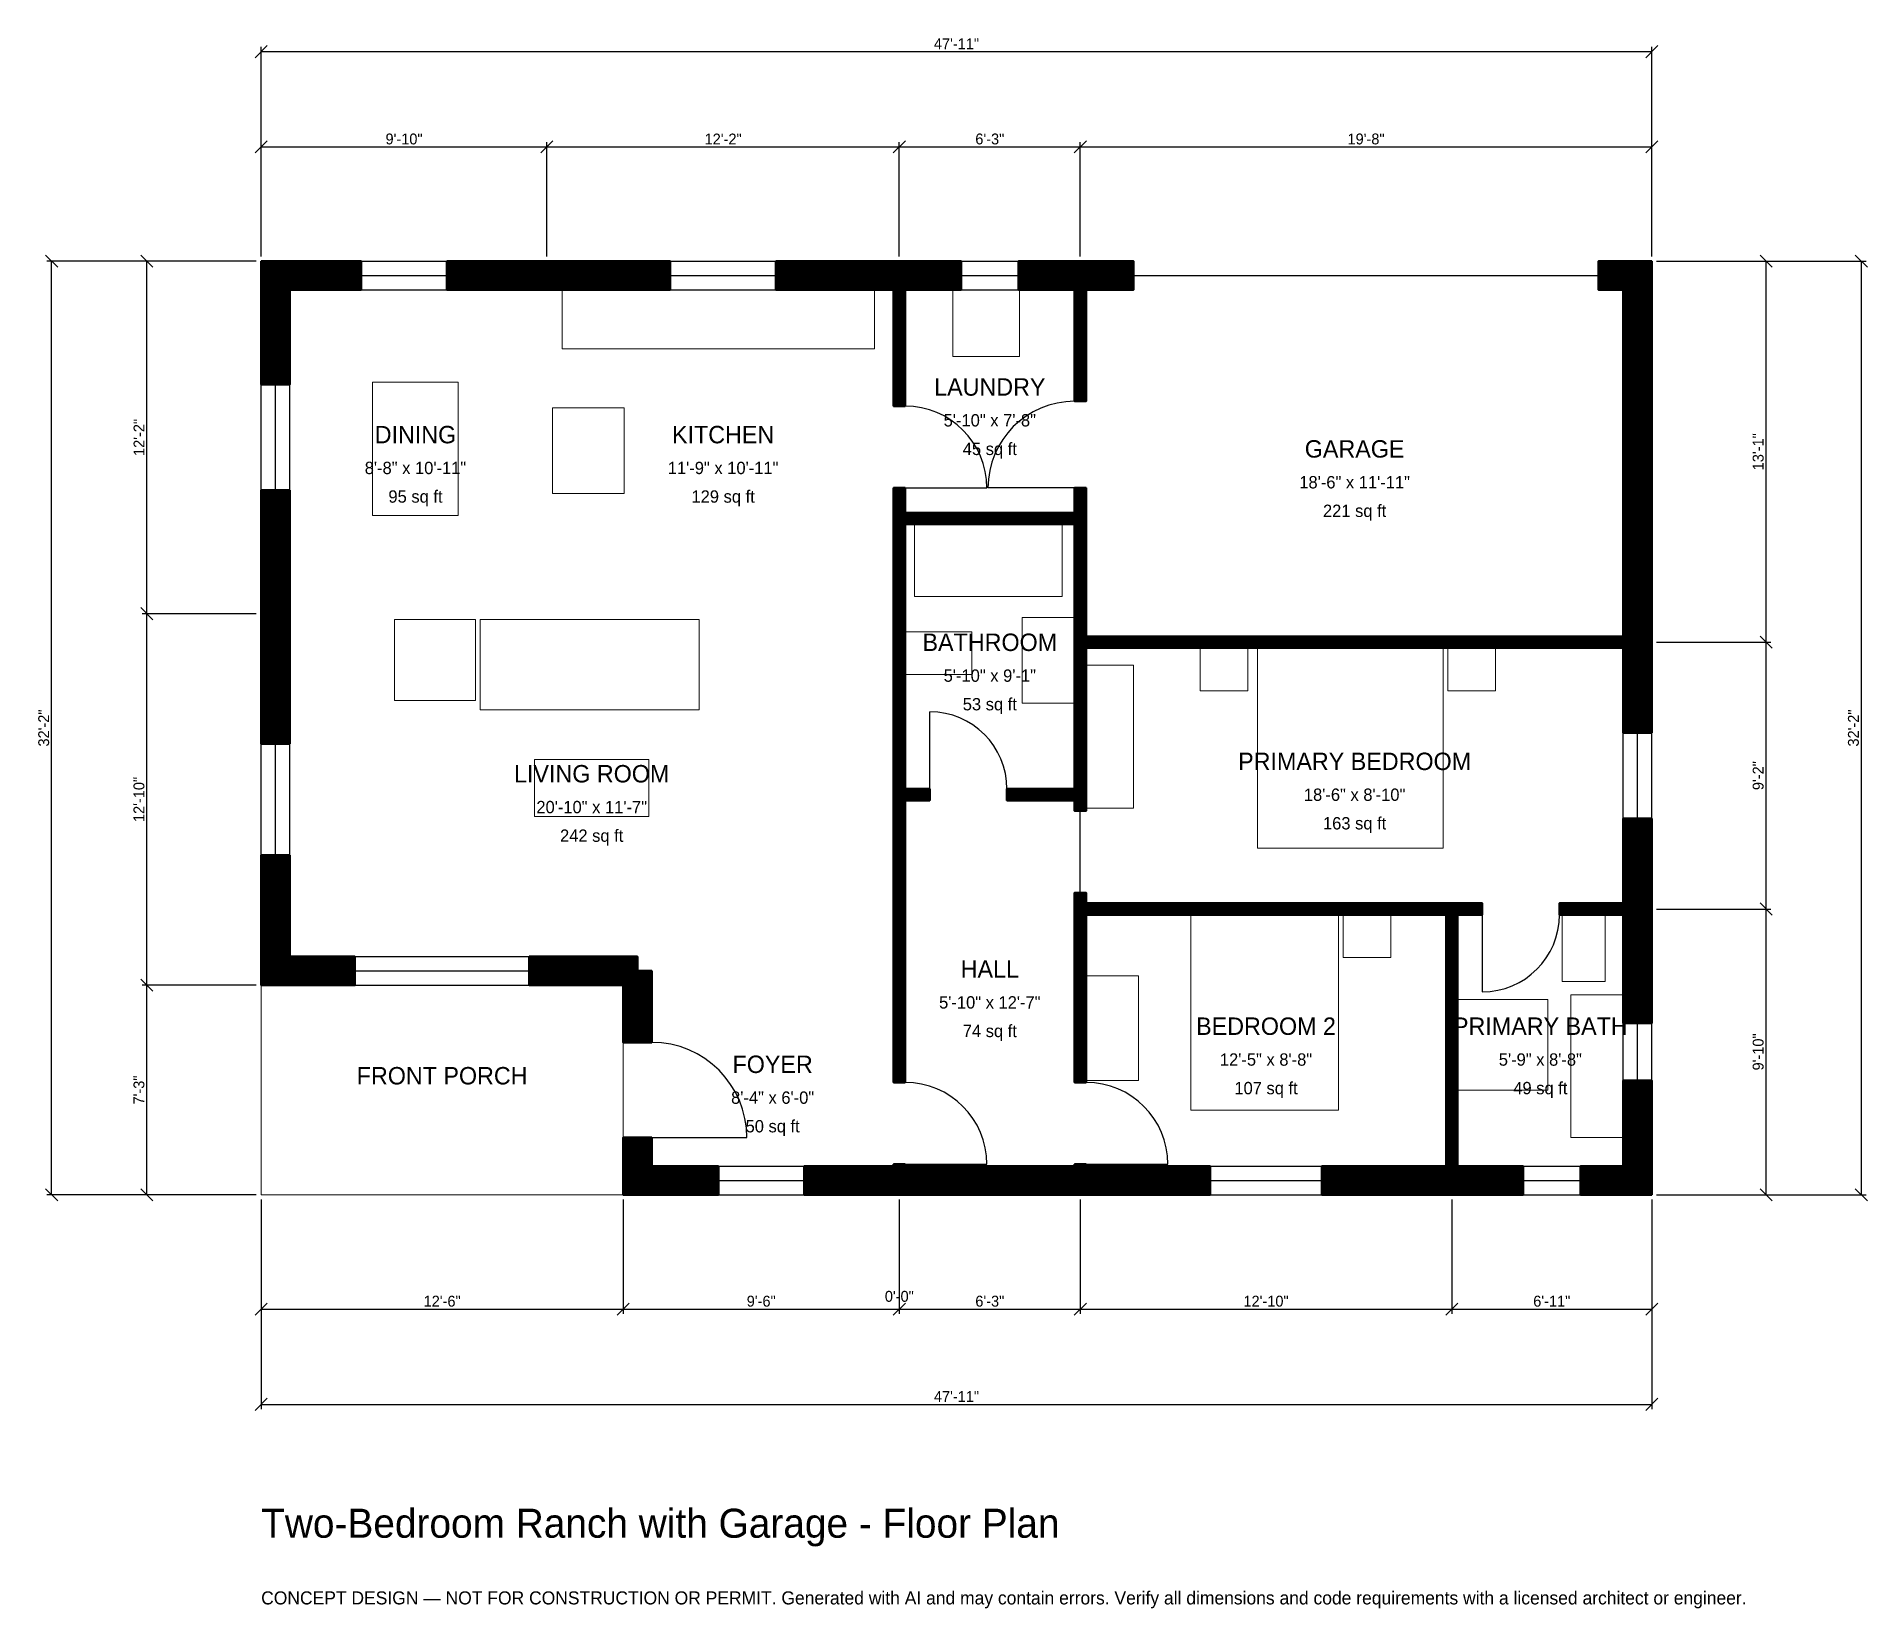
# Model space of a CAD drawing. Header units: inches. Extents: x -93 to 664, y -171 to 479.
import ezdxf
from ezdxf.enums import TextEntityAlignment as Align

# ---------------------------------------------------------------- set-up
doc = ezdxf.new("R2010")
doc.units = ezdxf.units.IN
doc.header["$MEASUREMENT"] = 0
doc.linetypes.add('DASHED', pattern=[0.6, 0.5, -0.1])
for name, color, linetype, lineweight in [('A-ANNO-DIMS', 1, 'Continuous', 13), ('A-ANNO-TEXT', 7, 'Continuous', 18), ('A-AREA-IDEN', 7, 'Continuous', 18), ('A-DOOR', 2, 'Continuous', 25), ('A-FLOR-FIXT', 9, 'Continuous', 13), ('A-FURN', 9, 'Continuous', 13), ('A-GLAZ', 4, 'Continuous', 25), ('A-SITE-PAVE', 8, 'Continuous', 13), ('A-WALL', 7, 'Continuous', 50), ('A-WALL-PATT', 8, 'Continuous', 13)]:
    doc.layers.add(name, color=color, linetype=linetype, lineweight=lineweight)
doc.dimstyles.new('PLAN', dxfattribs={"dimtxt": 4.5, "dimasz": 3, "dimexe": 2, "dimexo": 2, "dimgap": 1, "dimtad": 1, "dimdec": 0, "dimlunit": 4, "dimtsz": 2.5, "dimcen": 2.5, "dimclrd": 1, "dimclre": 1, "dimazin": 3, "dimtfac": 1, "dimtmove": 0, "dimatfit": 3})

msp = doc.modelspace()

# ---------------------------------------------------------------- hatches: boundary and pattern name
at = {"layer": 'A-WALL-PATT'}
h = msp.add_hatch(dxfattribs=at)
h.set_pattern_fill('ANSI31', color=8, scale=0.8)
h.paths.add_polyline_path([(336.2205, 0), (336.2205, 0), (332.6772, 0), (269.685, 0), (266.1417, 0), (266.1417, 0), (261.4173, 0), (261.4173, 0), (257.874, 0), (224.4094, 0), (224.4094, 11.811), (257.874, 11.811), (261.4173, 11.811), (261.4173, 12.5984), (266.1417, 12.5984), (266.1417, 11.811), (269.685, 11.811), (332.6772, 11.811), (336.2205, 11.811), (336.2205, 12.5984), (340.9449, 12.5984), (340.9449, 11.811), (344.4882, 11.811), (392.3228, 11.811), (392.3228, 0), (344.4882, 0), (340.9449, 0), (340.9449, 0), (336.2205, 0)])
h.paths.add_polyline_path([(161.4173, 0), (161.4173, 0), (149.6063, 0), (149.6063, 0), (149.6063, 0), (149.6063, 11.811), (149.6063, 11.811), (149.6063, 23.622), (161.4173, 23.622), (161.4173, 11.811), (188.9764, 11.811), (188.9764, 0), (161.4173, 0)])
h.paths.add_polyline_path([(149.6063, 86.6142), (110.8268, 86.6142), (110.8268, 98.4252), (155.5118, 98.4252), (155.5118, 92.5197), (161.4173, 92.5197), (161.4173, 62.9921), (149.6063, 62.9921), (149.6063, 86.6142)])
h.paths.add_polyline_path([(11.811, 86.6142), (11.811, 86.6141), (0, 86.6141), (0, 86.6141), (0, 86.6142), (0, 86.6142), (0, 98.4252), (0, 98.4252), (0, 140.3543), (11.811, 140.3543), (11.811, 98.4252), (38.7795, 98.4252), (38.7795, 86.6142), (11.811, 86.6142)])
h.paths.add_polyline_path([(0, 234.252), (0, 246.063), (0, 291.1417), (11.811, 291.1417), (11.811, 246.063), (11.811, 234.252), (11.811, 186.4173), (0, 186.4173), (0, 234.252)])
h.paths.add_polyline_path([(0, 374.0157), (0, 374.0157), (0, 385.8268), (0, 385.8268), (0, 385.8268), (0, 385.8268), (11.811, 385.8268), (11.811, 385.8268), (41.3386, 385.8268), (41.3386, 374.0157), (11.811, 374.0157), (11.811, 334.8425), (0, 334.8425), (0, 374.0157)])
h.paths.add_polyline_path([(112.2047, 385.8268), (124.0157, 385.8268), (169.0945, 385.8268), (169.0945, 374.0157), (124.0157, 374.0157), (112.2047, 374.0157), (76.7717, 374.0157), (76.7717, 385.8268), (112.2047, 385.8268)])
h.paths.add_polyline_path([(257.874, 385.8268), (261.4173, 385.8268), (261.4173, 385.8268), (266.1417, 385.8268), (266.1417, 385.8268), (269.685, 385.8268), (289.3701, 385.8268), (289.3701, 374.0157), (269.685, 374.0157), (266.1417, 374.0157), (266.1417, 325.9843), (261.4173, 325.9843), (261.4173, 374.0157), (257.874, 374.0157), (212.7953, 374.0157), (212.7953, 385.8268), (257.874, 385.8268)])
h.paths.add_polyline_path([(332.6772, 385.8268), (336.2205, 385.8268), (336.2205, 385.8268), (340.9449, 385.8268), (340.9449, 385.8268), (344.4882, 385.8268), (360.6299, 385.8268), (360.6299, 374.0157), (344.4882, 374.0157), (340.9449, 374.0157), (340.9449, 327.9528), (336.2205, 327.9528), (336.2205, 374.0157), (332.6772, 374.0157), (312.9921, 374.0157), (312.9921, 385.8268), (332.6772, 385.8268)])
h.paths.add_polyline_path([(562.9921, 385.8268), (562.9921, 385.8268), (574.8031, 385.8268), (574.8031, 385.8268), (574.8032, 385.8268), (574.8032, 374.0157), (574.8031, 374.0157), (574.8031, 234.252), (574.8031, 230.7087), (574.8032, 230.7087), (574.8032, 225.9843), (574.8031, 225.9843), (574.8031, 222.4409), (574.8031, 190.9449), (562.9921, 190.9449), (562.9921, 222.4409), (562.9921, 225.9843), (340.9449, 225.9843), (340.9449, 167.7165), (340.9449, 162.9921), (340.9449, 158.6614), (336.2205, 158.6614), (336.2205, 162.9921), (308.2677, 162.9921), (308.2677, 167.7165), (336.2205, 167.7165), (336.2205, 225.9843), (336.2205, 230.7087), (336.2205, 277.1654), (266.1417, 277.1654), (266.1417, 242.5197), (266.1417, 237.7953), (266.1417, 167.7165), (276.378, 167.7165), (276.378, 162.9921), (266.1417, 162.9921), (266.1417, 84.252), (266.1417, 84.252), (266.1417, 46.4567), (261.4173, 46.4567), (261.4173, 88.9764), (261.4173, 88.9764), (261.4173, 162.9921), (261.4173, 167.7165), (261.4173, 237.7953), (261.4173, 242.5197), (261.4173, 277.1654), (261.4173, 281.8898), (261.4173, 292.126), (266.1417, 292.126), (266.1417, 281.8898), (336.2205, 281.8898), (336.2205, 292.126), (340.9449, 292.126), (340.9449, 281.8898), (340.9449, 277.1654), (340.9449, 230.7087), (562.9921, 230.7087), (562.9921, 234.252), (562.9921, 374.0157), (552.7559, 374.0157), (552.7559, 385.8268), (562.9921, 385.8268)])
h.paths.add_polyline_path([(574.8031, 124.0157), (574.8031, 120.4724), (574.8032, 120.4724), (574.8032, 115.748), (574.8031, 115.748), (574.8031, 112.2047), (574.8031, 70.8661), (562.9921, 70.8661), (562.9921, 112.2047), (562.9921, 115.748), (536.6142, 115.748), (536.6142, 120.4724), (562.9921, 120.4724), (562.9921, 124.0157), (562.9921, 155.5118), (574.8031, 155.5118), (574.8031, 124.0157)])
h.paths.add_polyline_path([(574.8031, 11.811), (574.8032, 11.811), (574.8032, 0), (574.8031, 0), (574.8031, 0), (562.9921, 0), (562.9921, 0), (545.2756, 0), (545.2756, 11.811), (562.9921, 11.811), (562.9921, 47.2441), (574.8031, 47.2441), (574.8031, 11.811)])
h.paths.add_polyline_path([(498.0315, 0), (494.4882, 0), (494.4882, 0), (489.7638, 0), (489.7638, 0), (486.2205, 0), (438.3858, 0), (438.3858, 11.811), (486.2205, 11.811), (489.7638, 11.811), (489.7638, 115.748), (340.9449, 115.748), (340.9449, 46.4567), (336.2205, 46.4567), (336.2205, 115.748), (336.2205, 120.4724), (336.2205, 124.8031), (340.9449, 124.8031), (340.9449, 120.4724), (489.7638, 120.4724), (494.4882, 120.4724), (504.7244, 120.4724), (504.7244, 115.748), (494.4882, 115.748), (494.4882, 11.811), (498.0315, 11.811), (521.6535, 11.811), (521.6535, 0), (498.0315, 0)])

# ---------------------------------------------------------------- linework, layer by layer
at = {"layer": 'A-DOOR', "linetype": 'DASHED'}
msp.add_line((360.6299, 379.9213), (552.7559, 379.9213), dxfattribs=at)
at = {"layer": 'A-DOOR'}
for p, q in [((266.1417, 292.126), (300, 292.126)), ((336.2205, 292.126), (300.3937, 292.126)), ((276.378, 167.7165), (276.378, 199.6063)), ((338.5827, 124.8031), (338.5827, 158.6614)), ((504.7244, 115.748), (504.7244, 83.8583)), ((161.4173, 23.622), (200.7874, 23.622)), ((266.1417, 12.5984), (300, 12.5984)), ((340.9449, 12.5984), (374.8031, 12.5984))]:
    msp.add_line(p, q, dxfattribs=at)
for centre, radius, start, end in [((266.1417, 292.126), 33.8583, 0, 90), ((336.2205, 292.126), 35.8268, 90, 180), ((276.378, 167.7165), 31.8898, 0, 90), ((504.7244, 115.748), 31.8898, 270, 360), ((161.4173, 23.622), 39.3701, 0, 90), ((266.1417, 12.5984), 33.8583, 0, 90), ((340.9449, 12.5984), 33.8583, 0, 90)]:
    msp.add_arc(centre, radius, start, end, dxfattribs=at)
at = {"layer": 'A-FLOR-FIXT'}
for points in [[(124.4094, 349.6063), (253.5433, 349.6063), (253.5433, 374.0157), (124.4094, 374.0157)], [(270.0787, 247.2441), (331.1024, 247.2441), (331.1024, 277.1654), (270.0787, 277.1654)], [(314.5669, 203.1496), (336.2205, 203.1496), (336.2205, 238.5827), (314.5669, 238.5827)], [(266.1417, 214.9606), (293.7008, 214.9606), (293.7008, 232.6772), (266.1417, 232.6772)], [(537.7953, 88.189), (555.5118, 88.189), (555.5118, 115.748), (537.7953, 115.748)], [(494.4882, 43.3071), (531.8898, 43.3071), (531.8898, 80.7087), (494.4882, 80.7087)], [(541.3386, 23.622), (562.9921, 23.622), (562.9921, 82.6772), (541.3386, 82.6772)]]:
    msp.add_lwpolyline(points, close=True, dxfattribs=at)
at = {"layer": 'A-FURN'}
for points in [[(285.8268, 346.4567), (313.3858, 346.4567), (313.3858, 374.0157), (285.8268, 374.0157)], [(46.063, 280.7087), (81.4961, 280.7087), (81.4961, 335.8268), (46.063, 335.8268)], [(120.4724, 289.7638), (150, 289.7638), (150, 325.1969), (120.4724, 325.1969)], [(55.1181, 204.3307), (88.5827, 204.3307), (88.5827, 237.7953), (55.1181, 237.7953)], [(90.5512, 200.3937), (181.1024, 200.3937), (181.1024, 237.7953), (90.5512, 237.7953)], [(388.189, 208.2677), (407.874, 208.2677), (407.874, 225.9843), (388.189, 225.9843)], [(411.811, 143.3071), (488.5827, 143.3071), (488.5827, 225.9843), (411.811, 225.9843)], [(490.5512, 208.2677), (510.2362, 208.2677), (510.2362, 225.9843), (490.5512, 225.9843)], [(340.9449, 159.8425), (360.6299, 159.8425), (360.6299, 218.8976), (340.9449, 218.8976)], [(112.9921, 156.2992), (160.2362, 156.2992), (160.2362, 179.9213), (112.9921, 179.9213)], [(384.252, 35.0394), (445.2756, 35.0394), (445.2756, 115.748), (384.252, 115.748)], [(447.2441, 98.0315), (466.9291, 98.0315), (466.9291, 115.748), (447.2441, 115.748)], [(340.9449, 47.2441), (362.5984, 47.2441), (362.5984, 90.5512), (340.9449, 90.5512)]]:
    msp.add_lwpolyline(points, close=True, dxfattribs=at)
at = {"layer": 'A-GLAZ'}
for p, q in [((41.3386, 385.8268), (76.7717, 385.8268)), ((41.3386, 379.9213), (76.7717, 379.9213)), ((169.0945, 385.8268), (212.7953, 385.8268)), ((169.0945, 379.9213), (212.7953, 379.9213)), ((289.3701, 385.8268), (312.9921, 385.8268)), ((289.3701, 379.9213), (312.9921, 379.9213)), ((41.3386, 374.0157), (76.7717, 374.0157)), ((169.0945, 374.0157), (212.7953, 374.0157)), ((289.3701, 374.0157), (312.9921, 374.0157)), ((0, 291.1417), (0, 334.8425)), ((5.9055, 291.1417), (5.9055, 334.8425)), ((11.811, 291.1417), (11.811, 334.8425)), ((562.9921, 155.5118), (562.9921, 190.9449)), ((568.8976, 155.5118), (568.8976, 190.9449)), ((574.8031, 155.5118), (574.8031, 190.9449)), ((0, 140.3543), (0, 186.4173)), ((5.9055, 140.3543), (5.9055, 186.4173)), ((11.811, 140.3543), (11.811, 186.4173)), ((38.7795, 98.4252), (110.8268, 98.4252)), ((38.7795, 92.5197), (110.8268, 92.5197)), ((38.7795, 86.6142), (110.8268, 86.6142)), ((562.9921, 47.2441), (562.9921, 70.8661)), ((568.8976, 47.2441), (568.8976, 70.8661)), ((574.8031, 47.2441), (574.8031, 70.8661)), ((188.9764, 11.811), (224.4094, 11.811)), ((392.3228, 11.811), (438.3858, 11.811)), ((521.6535, 11.811), (545.2756, 11.811)), ((188.9764, 5.9055), (224.4094, 5.9055)), ((188.9764, 0), (224.4094, 0)), ((392.3228, 5.9055), (438.3858, 5.9055)), ((392.3228, 0), (438.3858, 0)), ((521.6535, 5.9055), (545.2756, 5.9055)), ((521.6535, 0), (545.2756, 0))]:
    msp.add_line(p, q, dxfattribs=at)
at = {"layer": 'A-SITE-PAVE', "linetype": 'DASHED'}
msp.add_lwpolyline([(0, 0), (149.6063, 0), (149.6063, 86.6142), (0, 86.6142)], close=True, dxfattribs=at)
at = {"layer": 'A-WALL'}
for points in [[(0, 374.0157), (0, 374.0157), (0, 385.8268), (0, 385.8268), (0, 385.8268), (0, 385.8268), (11.811, 385.8268), (11.811, 385.8268), (41.3386, 385.8268), (41.3386, 374.0157), (11.811, 374.0157), (11.811, 334.8425), (0, 334.8425), (0, 374.0157)], [(112.2047, 385.8268), (124.0157, 385.8268), (169.0945, 385.8268), (169.0945, 374.0157), (124.0157, 374.0157), (112.2047, 374.0157), (76.7717, 374.0157), (76.7717, 385.8268), (112.2047, 385.8268)], [(257.874, 385.8268), (261.4173, 385.8268), (261.4173, 385.8268), (266.1417, 385.8268), (266.1417, 385.8268), (269.685, 385.8268), (289.3701, 385.8268), (289.3701, 374.0157), (269.685, 374.0157), (266.1417, 374.0157), (266.1417, 325.9843), (261.4173, 325.9843), (261.4173, 374.0157), (257.874, 374.0157), (212.7953, 374.0157), (212.7953, 385.8268), (257.874, 385.8268)], [(562.9921, 385.8268), (562.9921, 385.8268), (574.8031, 385.8268), (574.8031, 385.8268), (574.8032, 385.8268), (574.8032, 374.0157), (574.8031, 374.0157), (574.8031, 234.252), (574.8031, 230.7087), (574.8032, 230.7087), (574.8032, 225.9843), (574.8031, 225.9843), (574.8031, 222.4409), (574.8031, 190.9449), (562.9921, 190.9449), (562.9921, 222.4409), (562.9921, 225.9843), (340.9449, 225.9843), (340.9449, 167.7165), (340.9449, 162.9921), (340.9449, 158.6614), (336.2205, 158.6614), (336.2205, 162.9921), (308.2677, 162.9921), (308.2677, 167.7165), (336.2205, 167.7165), (336.2205, 225.9843), (336.2205, 230.7087), (336.2205, 277.1654), (266.1417, 277.1654), (266.1417, 242.5197), (266.1417, 237.7953), (266.1417, 167.7165), (276.378, 167.7165), (276.378, 162.9921), (266.1417, 162.9921), (266.1417, 84.252), (266.1417, 84.252), (266.1417, 46.4567), (261.4173, 46.4567), (261.4173, 88.9764), (261.4173, 88.9764), (261.4173, 162.9921), (261.4173, 167.7165), (261.4173, 237.7953), (261.4173, 242.5197), (261.4173, 277.1654), (261.4173, 281.8898), (261.4173, 292.126), (266.1417, 292.126), (266.1417, 281.8898), (336.2205, 281.8898), (336.2205, 292.126), (340.9449, 292.126), (340.9449, 281.8898), (340.9449, 277.1654), (340.9449, 230.7087), (562.9921, 230.7087), (562.9921, 234.252), (562.9921, 374.0157), (552.7559, 374.0157), (552.7559, 385.8268), (562.9921, 385.8268)], [(332.6772, 385.8268), (336.2205, 385.8268), (336.2205, 385.8268), (340.9449, 385.8268), (340.9449, 385.8268), (344.4882, 385.8268), (360.6299, 385.8268), (360.6299, 374.0157), (344.4882, 374.0157), (340.9449, 374.0157), (340.9449, 327.9528), (336.2205, 327.9528), (336.2205, 374.0157), (332.6772, 374.0157), (312.9921, 374.0157), (312.9921, 385.8268), (332.6772, 385.8268)], [(0, 234.252), (0, 246.063), (0, 291.1417), (11.811, 291.1417), (11.811, 246.063), (11.811, 234.252), (11.811, 186.4173), (0, 186.4173), (0, 234.252)], [(574.8031, 124.0157), (574.8031, 120.4724), (574.8032, 120.4724), (574.8032, 115.748), (574.8031, 115.748), (574.8031, 112.2047), (574.8031, 70.8661), (562.9921, 70.8661), (562.9921, 112.2047), (562.9921, 115.748), (536.6142, 115.748), (536.6142, 120.4724), (562.9921, 120.4724), (562.9921, 124.0157), (562.9921, 155.5118), (574.8031, 155.5118), (574.8031, 124.0157)], [(11.811, 86.6142), (11.811, 86.6141), (0, 86.6141), (0, 86.6141), (0, 86.6142), (0, 86.6142), (0, 98.4252), (0, 98.4252), (0, 140.3543), (11.811, 140.3543), (11.811, 98.4252), (38.7795, 98.4252), (38.7795, 86.6142), (11.811, 86.6142)], [(498.0315, 0), (494.4882, 0), (494.4882, 0), (489.7638, 0), (489.7638, 0), (486.2205, 0), (438.3858, 0), (438.3858, 11.811), (486.2205, 11.811), (489.7638, 11.811), (489.7638, 115.748), (340.9449, 115.748), (340.9449, 46.4567), (336.2205, 46.4567), (336.2205, 115.748), (336.2205, 120.4724), (336.2205, 124.8031), (340.9449, 124.8031), (340.9449, 120.4724), (489.7638, 120.4724), (494.4882, 120.4724), (504.7244, 120.4724), (504.7244, 115.748), (494.4882, 115.748), (494.4882, 11.811), (498.0315, 11.811), (521.6535, 11.811), (521.6535, 0), (498.0315, 0)], [(149.6063, 86.6142), (110.8268, 86.6142), (110.8268, 98.4252), (155.5118, 98.4252), (155.5118, 92.5197), (161.4173, 92.5197), (161.4173, 62.9921), (149.6063, 62.9921), (149.6063, 86.6142)], [(574.8031, 11.811), (574.8032, 11.811), (574.8032, 0), (574.8031, 0), (574.8031, 0), (562.9921, 0), (562.9921, 0), (545.2756, 0), (545.2756, 11.811), (562.9921, 11.811), (562.9921, 47.2441), (574.8031, 47.2441), (574.8031, 11.811)], [(161.4173, 0), (161.4173, 0), (149.6063, 0), (149.6063, 0), (149.6063, 0), (149.6063, 11.811), (149.6063, 11.811), (149.6063, 23.622), (161.4173, 23.622), (161.4173, 11.811), (188.9764, 11.811), (188.9764, 0), (161.4173, 0)], [(336.2205, 0), (336.2205, 0), (332.6772, 0), (269.685, 0), (266.1417, 0), (266.1417, 0), (261.4173, 0), (261.4173, 0), (257.874, 0), (224.4094, 0), (224.4094, 11.811), (257.874, 11.811), (261.4173, 11.811), (261.4173, 12.5984), (266.1417, 12.5984), (266.1417, 11.811), (269.685, 11.811), (332.6772, 11.811), (336.2205, 11.811), (336.2205, 12.5984), (340.9449, 12.5984), (340.9449, 11.811), (344.4882, 11.811), (392.3228, 11.811), (392.3228, 0), (344.4882, 0), (340.9449, 0), (340.9449, 0), (336.2205, 0)]]:
    msp.add_lwpolyline(points, close=True, dxfattribs=at)

# ---------------------------------------------------------------- texts
at = {"layer": 'A-ANNO-TEXT'}
for s, height, p in [('Two-Bedroom Ranch with Garage - Floor Plan', 12, (0, -141.7323)), ('CONCEPT DESIGN — NOT FOR CONSTRUCTION OR PERMIT. Generated with AI and may contain errors. Verify all dimensions and code requirements with a licensed architect or engineer.', 5.4, (0, -169.2913))]:
    msp.add_text(s, height=height, dxfattribs=at).set_placement(p)
at = {"layer": 'A-AREA-IDEN'}
for s, height, p in [('LAUNDRY', 7.2, (301.1811, 333.8583)), ('DINING', 7.2, (63.7795, 314.1732)), ('KITCHEN', 7.2, (190.9449, 314.1732)), ('5\'-10" x 7\'-8"', 5.1, (301.1811, 320.0787)), ('45 sq ft', 5.1, (301.1811, 308.2677)), ('GARAGE', 7.2, (451.9685, 308.2677)), ('8\'-8" x 10\'-11"', 5.1, (63.7795, 300.3937)), ('11\'-9" x 10\'-11"', 5.1, (190.9449, 300.3937)), ('18\'-6" x 11\'-11"', 5.1, (451.9685, 294.4882)), ('95 sq ft', 5.1, (63.7795, 288.5827)), ('129 sq ft', 5.1, (190.9449, 288.5827)), ('221 sq ft', 5.1, (451.9685, 282.6772)), ('BATHROOM', 7.2, (301.1811, 228.3465)), ('5\'-10" x 9\'-1"', 5.1, (301.1811, 214.5669)), ('53 sq ft', 5.1, (301.1811, 202.7559)), ('PRIMARY BEDROOM', 7.2, (451.9685, 179.1339)), ('LIVING ROOM', 7.2, (136.6142, 174.0157)), ('18\'-6" x 8\'-10"', 5.1, (451.9685, 165.3543)), ('20\'-10" x 11\'-7"', 5.1, (136.6142, 160.2362)), ('163 sq ft', 5.1, (451.9685, 153.5433)), ('242 sq ft', 5.1, (136.6142, 148.4252)), ('HALL', 7.2, (301.1811, 93.3071)), ('5\'-10" x 12\'-7"', 5.1, (301.1811, 79.5276)), ('74 sq ft', 5.1, (301.1811, 67.7165)), ('BEDROOM 2', 7.2, (415.3543, 69.685)), ('PRIMARY BATH', 7.2, (528.7402, 69.685)), ('FOYER', 7.2, (211.4173, 53.937)), ('12\'-5" x 8\'-8"', 5.1, (415.3543, 55.9055)), ('5\'-9" x 8\'-8"', 5.1, (528.7402, 55.9055)), ('FRONT PORCH', 7.2, (74.8031, 49.2126)), ('107 sq ft', 5.1, (415.3543, 44.0945)), ('49 sq ft', 5.1, (528.7402, 44.0945)), ('8\'-4" x 6\'-0"', 5.1, (211.4173, 40.1575)), ('50 sq ft', 5.1, (211.4173, 28.3465))]:
    msp.add_text(s, height=height, dxfattribs=at).set_placement(p, align=Align.MIDDLE_CENTER)

# ---------------------------------------------------------------- dimensions: what is measured, and where the dimension line sits
at = {"layer": 'A-ANNO-DIMS'}
for base, p1, p2, text in [((0, 472.4409), (0, 385.8268), (574.8031, 385.8268), '47\'-11"'), ((0, 433.0709), (0, 385.8268), (118.1102, 385.8268), '9\'-10"'), ((118.1102, 433.0709), (118.1102, 385.8268), (263.7795, 385.8268), '12\'-2"'), ((263.7795, 433.0709), (263.7795, 385.8268), (338.5827, 385.8268), '6\'-3"'), ((338.5827, 433.0709), (338.5827, 385.8268), (574.8031, 385.8268), '19\'-8"'), ((0, -47.2441), (0, 0), (149.6063, 0), '12\'-6"'), ((0, -86.6142), (0, 0), (574.8031, 0), '47\'-11"'), ((149.6063, -47.2441), (149.6063, 0), (263.7795, 0), '9\'-6"'), ((263.7795, -47.2441), (263.7795, 0), (263.7795, 0), '0\'-0"'), ((263.7795, -47.2441), (263.7795, 0), (338.5827, 0), '6\'-3"'), ((338.5827, -47.2441), (338.5827, 0), (492.126, 0), '12\'-10"'), ((492.126, -47.2441), (492.126, 0), (574.8031, 0), '6\'-11"')]:
    msp.add_linear_dim(base=base, p1=p1, p2=p2, text=text, dimstyle='PLAN', dxfattribs=at).render()
for base, p1, p2, text in [((-86.6142, 0), (0, 0), (0, 385.8268), '32\'-2"'), ((-47.2441, 240.1575), (0, 240.1575), (0, 385.8268), '12\'-2"'), ((622.0472, 228.3465), (574.8031, 228.3465), (574.8031, 385.8268), '13\'-1"'), ((661.4173, 0), (574.8031, 0), (574.8031, 385.8268), '32\'-2"'), ((-47.2441, 86.6142), (0, 86.6142), (0, 240.1575), '12\'-10"'), ((622.0472, 118.1102), (574.8031, 118.1102), (574.8031, 228.3465), '9\'-2"'), ((622.0472, 0), (574.8031, 0), (574.8031, 118.1102), '9\'-10"'), ((-47.2441, 0), (0, 0), (0, 86.6142), '7\'-3"')]:
    msp.add_linear_dim(base=base, p1=p1, p2=p2, angle=90, text=text, dimstyle='PLAN', dxfattribs=at).render()

doc.saveas('drawing.dxf')
